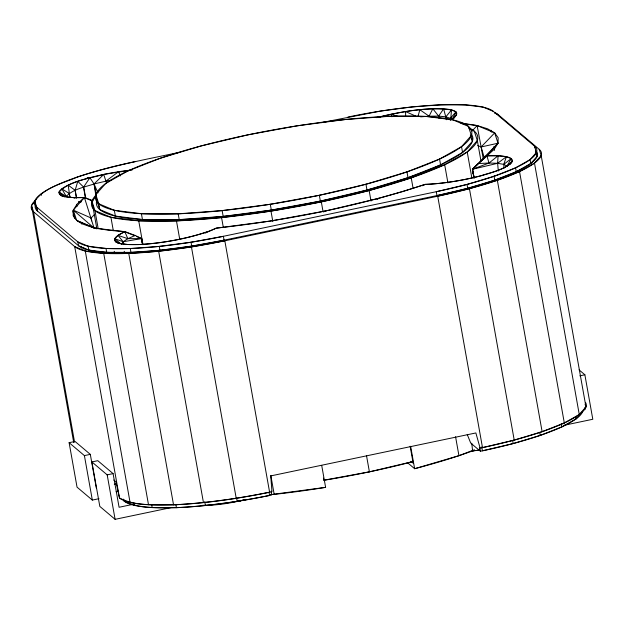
<?xml version="1.0" encoding="UTF-8"?>
<svg xmlns="http://www.w3.org/2000/svg" width="624" height="624" viewBox="0 0 624 624"><rect width="100%" height="100%" fill="white"/><g stroke="black" fill="none" stroke-linecap="round" stroke-linejoin="round"><path stroke-width="0.94" d="M450.606 120.276L451.511 109.91C426.535 106.462 401.263 111.899 377.005 117.577M418.08 116.142L419.858 109.707L429.062 116.181L438.617 116.103L445.879 116.836L450.395 118.342L451.378 119.785M503.997 168.262L503.763 164.377L506.368 156.718L511.196 158.605L512.226 161.304L510.182 164.221M453.079 117.92L455.91 111.883L451.511 109.91L445.879 116.836L446.254 119.738M503.763 164.377L506.992 166.179L511.196 158.605L503.763 164.377L497.64 163.301L489.013 163.02L478.421 163.566L472.438 169.283L473.967 177.902M121.524 244.444L123.178 241.738L127.85 238.68L135.26 235.443L141.609 238.579L142.631 244.327L141.609 238.579L136.305 236.402M453.656 118.537L456.526 114.637L455.91 111.883L450.395 118.342M453.617 118.31L456.526 114.637L453.32 117.983L449.912 119.831M321.321 122.624L380.297 111.119L412.058 106.946L441.051 104.824L465.317 104.894L483.179 107.149L493.436 111.439L534.612 146.242L537.248 156.133L530.759 163.496L516.266 171.678L494.762 180.141L467.711 188.292L436.964 195.577L224.078 240.17L191.716 246.106L159.955 250.271L130.962 252.392L106.696 252.322L88.834 250.068L78.577 245.778L37.401 210.982A126.064 24.055 -10.1 0 1 35.451 204.953L34.765 201.084C44.717 187.364 62.486 183.495 77.251 177.083C110.674 166.007 145.33 159.518 179.72 152.287M73.733 442.572L31.52 205.569L35.17 201.427M93.21 200.749L84.412 197.527L73.304 210.132L73.164 215.631C77.485 224.219 87.851 225.404 95.924 228.532M95.823 194.649L105.667 183.495L127.631 171.085L160.228 158.262L201.232 145.907L247.845 134.862L296.899 125.869L345.049 119.551L389.009 116.329L425.779 116.438L452.868 119.855L468.413 126.36L471.37 135.494L472.399 141.297L462.563 152.451L440.591 164.861L407.995 177.684L366.99 190.039L320.377 201.092L271.323 210.077L223.174 216.395L179.221 219.617L142.444 219.508L115.362 216.091L99.809 209.586L96.853 200.452L95.823 194.649L98.779 203.791L99.809 209.586M96.884 228.985L91.939 201.224L96.361 196.217M98.779 203.791L114.325 210.288L141.406 213.704L178.183 213.814L222.144 210.6L270.286 204.274L319.34 195.289L365.96 184.236L406.965 171.881L439.561 159.058L461.526 146.648L471.37 135.494M91.939 201.224L94.973 210.6L110.924 217.277L138.723 220.787L176.459 220.888L221.567 217.589L270.972 211.107L321.313 201.88L369.151 190.538L411.224 177.863L444.678 164.705L467.22 151.967L477.321 140.525L474.287 131.149L469.856 129.293M34.765 201.084L36.715 207.113L77.883 241.917L88.14 246.199L106.01 248.453L130.268 248.524L159.268 246.402L191.03 242.237L223.392 236.301L436.27 191.708L467.025 184.423L494.075 176.272L515.58 167.817L530.072 159.627L536.562 152.272M31.52 205.569L33.532 211.793L74.701 246.589L85.285 251.02L103.724 253.344L128.755 253.414L158.668 251.222L191.443 246.925L224.827 240.802L437.713 196.209L469.435 188.69L497.344 180.281L519.535 171.553L534.487 163.106L541.18 155.516L539.175 149.3L497.999 114.496A130.065 24.82 -10.1 0 0 495.401 112.804M481.744 446.979L482.43 450.84A126.064 24.055 -10.1 0 0 582.722 411.395L576.225 418.759L561.733 426.949L540.228 435.404L513.185 443.555L480.425 451.261L479.365 447.47L480.113 448.11L482.492 447.611L514.215 440.084L542.123 431.675L564.314 422.955L579.267 414.508L585.967 406.91L541.18 155.516M472.064 131.032L477.103 125.549L487.617 128.809L494.676 132.896L498.163 137.725L498.014 143.224L494.247 149.284L478.421 163.566M91.65 220.896L91.135 218.018L94.364 214.609M478.639 163.511L472.438 169.283L474.076 177.895L472.438 169.283L498.014 143.224L494.676 132.896L477.103 125.549L460.52 122.905M494.676 132.896L481.12 146.968L483.171 158.465M106.548 182.996L103.701 174.424C88.694 178.909 70.348 180.219 59.077 192.114L66.269 196.357C73.546 188.916 84.56 187.161 94.06 183.963L103.701 174.424L132.148 169.97M506.992 166.179L512.226 161.304C504.598 170.414 491.517 171.99 480.878 175.796C462.626 180.43 443.953 183.55 425.116 184.392C357.357 206.606 287.063 220.428 216.239 228.15A56.027 10.694 -10.1 0 1 138.863 244.553L127.928 244.514L119.941 243.477L115.456 241.504L114.785 238.742L117.975 235.388L124.816 231.676L135.26 235.443M480.02 162.232L486.907 155.821L498.014 143.224L481.12 146.968L477.672 145.564M92.274 201.045L84.412 197.527L77.08 204.064L73.304 210.132L76.651 220.459L94.06 228.049L124.816 231.676L134.534 235.669M472.438 169.283L489.013 163.02L498.077 155.766L506.368 156.718L497.64 163.301L472.438 169.283L474.131 177.887M85.262 197.668L83.6 187.075L89.895 177.7L94.06 183.963L105.862 181.178L118.537 171.717L120.385 175.898M205.195 233.095L216.239 228.15L270.652 221.005L326.087 210.842L378.768 198.354L402.948 191.506L425.116 184.392A56.027 10.694 -10.1 0 0 502.866 168.301A56.027 10.694 -10.1 0 0 486.907 155.821L484.045 156.998L481.12 146.968L477.103 125.549L461.807 123.614M377.161 199.438L378.768 198.354M422.588 185.765L425.116 184.392M323.404 211.949L326.087 210.842M471.752 443.173L472.61 450.887L474.388 450.161M479.856 450.099L472.61 450.887L474.365 450.2M493.163 176.584L494.855 175.937M407.238 462.462L414.632 468.71L458.944 455.684L473.483 450.091M206.786 231.964C184.837 239.156 161.905 243.266 138.863 244.553A56.027 10.694 -10.1 0 1 124.816 231.676L107.999 230.194L94.216 227.807L76.651 220.459M87.266 178.136L89.131 177.575M244.288 499.894L245.965 499.426C231.839 502.936 217.316 505.541 202.714 505.292M323.809 480.199L369.4 471.838L413.486 461.393M237.011 501.571L243.383 500.097M98.966 498.693L92.329 500.081L77.041 487.157L69.116 442.681L75.028 441.441L90.316 454.366L96.314 488.015M69.116 442.681L84.404 455.606L90.316 454.366M171.077 507.608L115.105 519.332L99.817 506.407L91.892 461.932L97.804 460.691L113.092 473.616L119.083 507.265L132.382 504.481M91.892 461.932L107.18 474.856L113.092 473.616M579.813 375.851L584.875 374.79L592.8 419.266L563.394 425.428M114.293 484.247L116.189 483.85M116.103 491.767L117.991 491.369M113.779 480.02L115.978 481.884L119.48 497.991C136.055 506.649 155.485 504.387 173.534 504.808C205.85 503.209 237.908 498.576 269.607 492.203L271.986 491.704L270.722 475.917L475.862 432.947L480.113 448.11M123.349 499.145L124.043 501.049C140.111 509.441 158.941 507.25 176.428 507.655C207.753 506.103 238.82 501.61 269.545 495.44L271.557 495.019L271.237 491.072M105.862 181.178L111.376 180.196M139.714 238.36L141.609 238.579L142.545 244.335L141.609 238.579L123.178 241.738L114.785 238.742L120.845 243.875M270.34 494.684L325.611 487.36L321.727 465.543M472.61 450.887L479.95 450.013M420.638 116.844L429.062 116.181L432.838 108.787L438.617 116.103L438.992 118.006M123.872 244.577L123.178 241.738L117.975 235.388L127.85 238.68L141.609 238.579M64.405 196.958L59.077 192.114L60.177 194.782L65.029 196.646L73.297 197.582L84.412 197.527L94.06 228.049L73.304 210.132L91.135 218.018M78.624 201.747L81.502 201.841M78.538 202.075L80.402 202.355M398.354 116.462L391.076 114.231L391.888 116.758M73.297 197.582L75.005 198.253M494.473 113.022L497.999 114.496M416.083 116.275L405.608 111.571L405.623 116.025M119.785 243.602L115.456 241.504L117.718 243.04M579.056 369.86L584.875 374.79M480.425 451.261L470.714 443.056L467.251 434.515M410.935 461.315L413.158 463.195L410.14 446.23M66.269 196.357L61.823 188.83L69.256 193.471L69.966 197.293M95.846 195.507L94.06 183.963L97.96 192.871M124.816 231.676L127.85 238.68M535.579 150.969L537.248 156.133M585.101 404.251L585.967 406.91M470.332 134.901L470.925 136.726M471.518 138.559L472.399 141.297M35.451 204.953L37.401 210.982L36.715 207.113A126.064 24.055 -10.1 0 1 135.049 161.639M81.042 246.238L81.619 248.095M72.68 210.857L74.903 218.338M83.515 247.307L84.068 249.179M489.013 163.02L486.907 155.821L498.077 155.766L497.64 163.301L498.295 171.054M446.246 118.747L443.641 108.849L438.617 116.103L438.929 118.022M76.518 204.469L77.025 206.341M81.37 222.284L81.877 224.164M124.192 251.339L124.667 253.235M94.06 183.963L96.4 195.406M85.878 198.518L83.6 187.075L77.782 181.366L75.153 190.312L76.385 197.995M76.627 197.948L75.153 190.312L68.203 185.164L69.896 197.317M584.626 407.807L584.961 409.672M534.885 147.787L534.612 146.242A126.064 24.055 -10.1 0 1 436.27 191.708L436.964 195.577A126.064 24.055 -10.1 0 0 537.022 152.186M534.487 163.106L579.267 414.508M530.072 159.627L530.759 163.496M575.812 416.442L576.225 418.759M519.535 171.553L564.314 422.955M515.58 167.817L516.266 171.678M561.187 423.852L561.733 426.949M491.002 130.221L491.345 132.14M493.912 146.531L494.59 150.368M497.344 180.281L542.123 431.675M494.075 176.272L494.762 180.141M539.682 432.307L540.228 435.404M477.321 140.525L480.901 160.625M468.413 126.36L468.71 128.014M467.22 151.967L471.822 177.817M469.435 188.69L514.215 440.084M461.526 146.648L462.563 152.451M467.025 184.423L467.711 188.292M512.632 440.458L513.185 443.555M444.678 164.705L447.915 182.894M439.561 159.058L440.591 164.861M411.224 177.863L413.104 188.393M455.559 436.706L458.944 455.684M406.965 171.881L407.995 177.684M369.151 190.538L371.023 201.068M365.96 184.236L366.99 190.039M410.748 446.893L414.632 468.71A199.103 37.994 -10.1 0 0 474.583 450.161M321.313 201.88L323.014 211.45M366.499 455.567L369.4 471.838M319.34 195.289L320.377 201.092M323.466 478.078L323.801 479.957M270.286 204.274L271.323 210.077M270.972 211.107L272.852 221.637M270.808 475.41L274.193 494.38M222.144 210.6L223.174 216.395M221.567 217.589L223.275 227.159M268.999 492.344L269.545 495.44A126.064 24.055 -10.1 0 1 124.043 501.049L123.77 499.496M191.03 242.237L191.716 246.106M236.496 497.5L237.19 501.368M191.443 246.925L236.223 498.319M178.183 213.814L179.221 219.617M176.459 220.888L179.696 239.078M159.268 246.402L159.955 250.271M204.742 501.665L205.429 505.534M158.668 251.222L203.455 502.624M141.406 213.704L142.444 219.508A191.1 36.465 -10.1 0 0 342.256 196.232A191.1 36.465 -10.1 0 0 472.072 142.163M138.723 220.787L142.982 244.717M130.268 248.524L130.962 252.392M175.874 504.566L176.428 507.655M128.755 253.414L173.534 504.808M114.325 210.288L115.362 216.091M110.924 217.277L113.311 230.677M114.215 251.363L114.559 253.274M106.01 248.453L106.696 252.322M151.616 504.496L152.17 507.593M103.724 253.344L148.504 504.738M94.973 210.6L98.21 228.79M88.14 246.199L88.834 250.068M133.887 503.014L134.3 505.331M85.285 251.02L130.065 502.414M107.18 474.856L115.105 519.332M41.254 193.721L41.527 195.273M84.404 455.606L92.329 500.081M74.552 442.081L33.532 211.793A130.065 24.82 -10.1 0 1 36.192 199.586M445.879 116.836L446.207 118.755M471.572 134.488A191.1 36.465 -10.1 0 1 472.649 140.447M140.447 219.391A191.1 36.465 -10.1 0 1 96.853 200.452M470.192 128.505A196.1 37.417 -10.1 0 1 292.352 207.503A196.1 37.417 -10.1 0 1 95.371 195.718M413.408 461.518A196.1 37.417 -10.1 0 1 324.137 480.254M376.701 117.655A56.027 10.694 -10.1 0 1 440.965 108.732A56.027 10.694 -10.1 0 1 450.341 119.8M84.412 197.527A56.027 10.694 -10.1 0 1 64.194 187.255A56.027 10.694 -10.1 0 1 130.806 170.087M585.733 402.839A130.065 24.82 -10.1 0 1 482.492 447.611L437.713 196.209A130.065 24.82 -10.1 0 0 539.175 149.3M347.935 117.047A126.064 24.055 -10.1 0 1 493.436 111.439M87.064 177.973A126.064 24.055 -10.1 0 1 88.959 177.38M325.611 487.36A199.103 37.994 -10.1 0 1 272.29 494.582M62.54 196.232L60.965 195.265L62.509 196.279M269.607 492.203L224.827 240.802A130.065 24.82 -10.1 0 1 74.701 246.589L119.48 497.991A130.065 24.82 -10.1 0 0 269.607 492.203M224.078 240.17L223.392 236.301A126.064 24.055 -10.1 0 1 77.883 241.917L78.577 245.778A126.064 24.055 -10.1 0 0 224.078 240.17M188.612 213.314A191.1 36.465 -10.1 0 0 471.838 132.998A191.1 36.465 -10.1 0 0 190.336 148.91A191.1 36.465 -10.1 0 0 188.612 213.314"/></g></svg>
